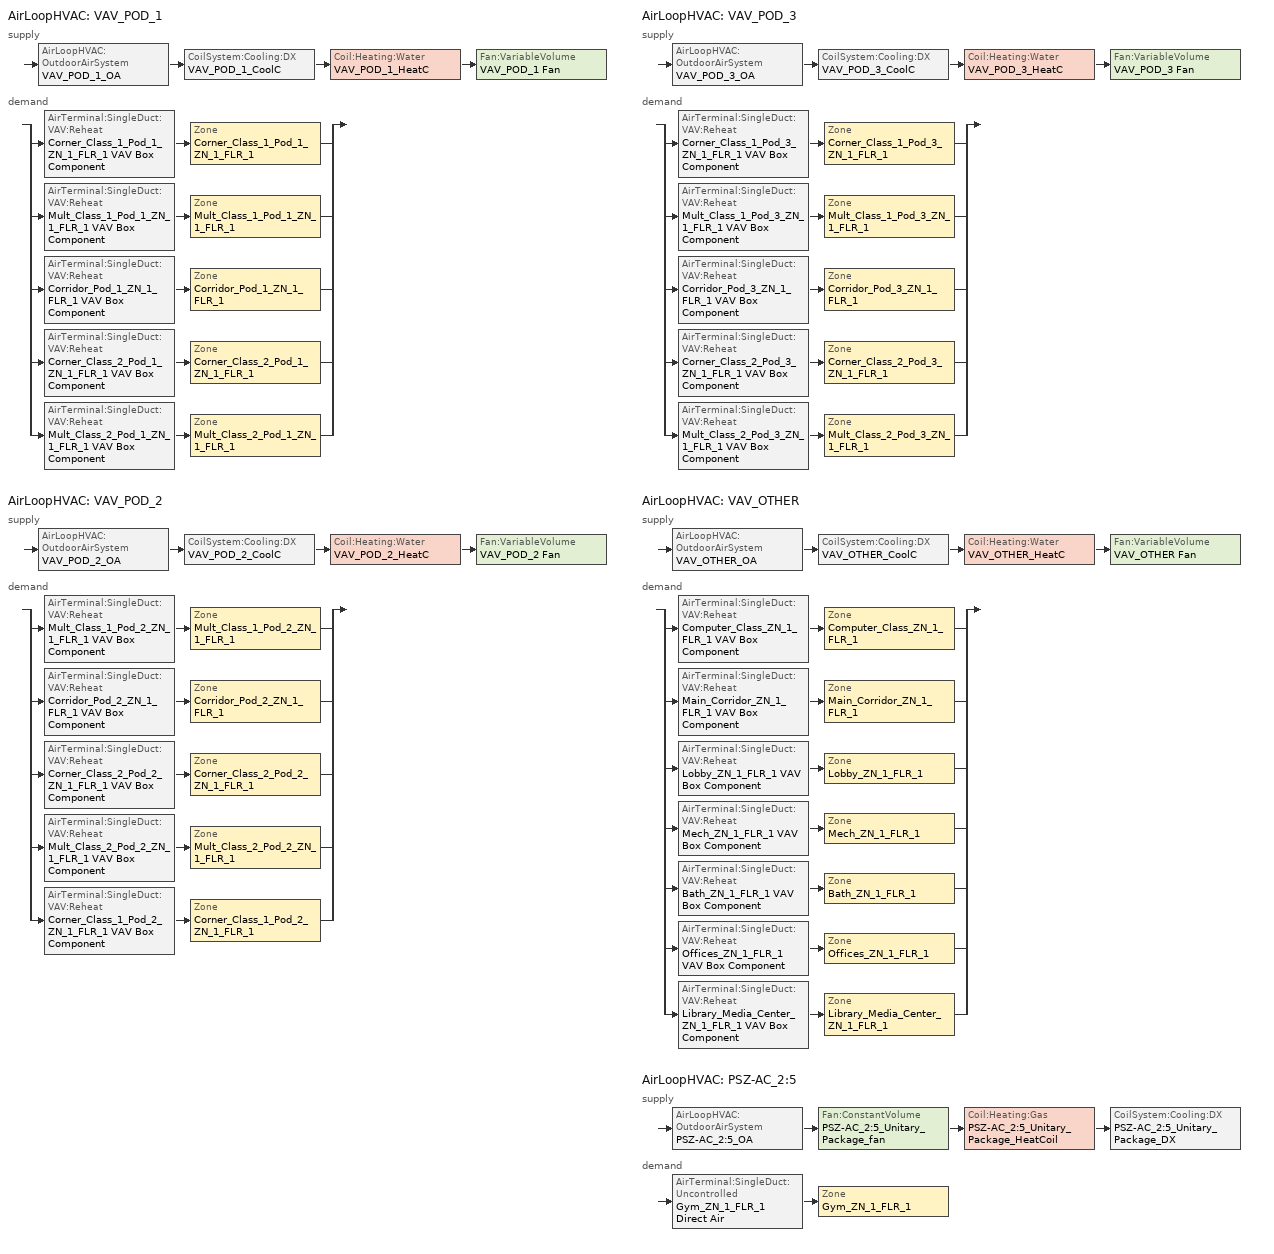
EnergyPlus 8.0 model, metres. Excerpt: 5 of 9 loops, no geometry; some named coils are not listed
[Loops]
AirLoopHVAC 'VAV_POD_1'
 supply: AirLoopHVAC:OutdoorAirSystem 'VAV_POD_1_OA' > CoilSystem:Cooling:DX 'VAV_POD_1_CoolC' > Coil:Heating:Water 'VAV_POD_1_HeatC' > Fan:VariableVolume 'VAV_POD_1 Fan'
 demand: split
  | AirTerminal:SingleDuct:VAV:Reheat 'Corner_Class_1_Pod_1_ZN_1_FLR_1 VAV Box Component' > Zone 'Corner_Class_1_Pod_1_ZN_1_FLR_1'
  | AirTerminal:SingleDuct:VAV:Reheat 'Mult_Class_1_Pod_1_ZN_1_FLR_1 VAV Box Component' > Zone 'Mult_Class_1_Pod_1_ZN_1_FLR_1'
  | AirTerminal:SingleDuct:VAV:Reheat 'Corridor_Pod_1_ZN_1_FLR_1 VAV Box Component' > Zone 'Corridor_Pod_1_ZN_1_FLR_1'
  | AirTerminal:SingleDuct:VAV:Reheat 'Corner_Class_2_Pod_1_ZN_1_FLR_1 VAV Box Component' > Zone 'Corner_Class_2_Pod_1_ZN_1_FLR_1'
  | AirTerminal:SingleDuct:VAV:Reheat 'Mult_Class_2_Pod_1_ZN_1_FLR_1 VAV Box Component' > Zone 'Mult_Class_2_Pod_1_ZN_1_FLR_1'
AirLoopHVAC 'VAV_POD_2'
 supply: AirLoopHVAC:OutdoorAirSystem 'VAV_POD_2_OA' > CoilSystem:Cooling:DX 'VAV_POD_2_CoolC' > Coil:Heating:Water 'VAV_POD_2_HeatC' > Fan:VariableVolume 'VAV_POD_2 Fan'
 demand: split
  | AirTerminal:SingleDuct:VAV:Reheat 'Mult_Class_1_Pod_2_ZN_1_FLR_1 VAV Box Component' > Zone 'Mult_Class_1_Pod_2_ZN_1_FLR_1'
  | AirTerminal:SingleDuct:VAV:Reheat 'Corridor_Pod_2_ZN_1_FLR_1 VAV Box Component' > Zone 'Corridor_Pod_2_ZN_1_FLR_1'
  | AirTerminal:SingleDuct:VAV:Reheat 'Corner_Class_2_Pod_2_ZN_1_FLR_1 VAV Box Component' > Zone 'Corner_Class_2_Pod_2_ZN_1_FLR_1'
  | AirTerminal:SingleDuct:VAV:Reheat 'Mult_Class_2_Pod_2_ZN_1_FLR_1 VAV Box Component' > Zone 'Mult_Class_2_Pod_2_ZN_1_FLR_1'
  | AirTerminal:SingleDuct:VAV:Reheat 'Corner_Class_1_Pod_2_ZN_1_FLR_1 VAV Box Component' > Zone 'Corner_Class_1_Pod_2_ZN_1_FLR_1'
AirLoopHVAC 'VAV_POD_3'
 supply: AirLoopHVAC:OutdoorAirSystem 'VAV_POD_3_OA' > CoilSystem:Cooling:DX 'VAV_POD_3_CoolC' > Coil:Heating:Water 'VAV_POD_3_HeatC' > Fan:VariableVolume 'VAV_POD_3 Fan'
 demand: split
  | AirTerminal:SingleDuct:VAV:Reheat 'Corner_Class_1_Pod_3_ZN_1_FLR_1 VAV Box Component' > Zone 'Corner_Class_1_Pod_3_ZN_1_FLR_1'
  | AirTerminal:SingleDuct:VAV:Reheat 'Mult_Class_1_Pod_3_ZN_1_FLR_1 VAV Box Component' > Zone 'Mult_Class_1_Pod_3_ZN_1_FLR_1'
  | AirTerminal:SingleDuct:VAV:Reheat 'Corridor_Pod_3_ZN_1_FLR_1 VAV Box Component' > Zone 'Corridor_Pod_3_ZN_1_FLR_1'
  | AirTerminal:SingleDuct:VAV:Reheat 'Corner_Class_2_Pod_3_ZN_1_FLR_1 VAV Box Component' > Zone 'Corner_Class_2_Pod_3_ZN_1_FLR_1'
  | AirTerminal:SingleDuct:VAV:Reheat 'Mult_Class_2_Pod_3_ZN_1_FLR_1 VAV Box Component' > Zone 'Mult_Class_2_Pod_3_ZN_1_FLR_1'
AirLoopHVAC 'VAV_OTHER'
 supply: AirLoopHVAC:OutdoorAirSystem 'VAV_OTHER_OA' > CoilSystem:Cooling:DX 'VAV_OTHER_CoolC' > Coil:Heating:Water 'VAV_OTHER_HeatC' > Fan:VariableVolume 'VAV_OTHER Fan'
 demand: split
  | AirTerminal:SingleDuct:VAV:Reheat 'Computer_Class_ZN_1_FLR_1 VAV Box Component' > Zone 'Computer_Class_ZN_1_FLR_1'
  | AirTerminal:SingleDuct:VAV:Reheat 'Main_Corridor_ZN_1_FLR_1 VAV Box Component' > Zone 'Main_Corridor_ZN_1_FLR_1'
  | AirTerminal:SingleDuct:VAV:Reheat 'Lobby_ZN_1_FLR_1 VAV Box Component' > Zone 'Lobby_ZN_1_FLR_1'
  | AirTerminal:SingleDuct:VAV:Reheat 'Mech_ZN_1_FLR_1 VAV Box Component' > Zone 'Mech_ZN_1_FLR_1'
  | AirTerminal:SingleDuct:VAV:Reheat 'Bath_ZN_1_FLR_1 VAV Box Component' > Zone 'Bath_ZN_1_FLR_1'
  | AirTerminal:SingleDuct:VAV:Reheat 'Offices_ZN_1_FLR_1 VAV Box Component' > Zone 'Offices_ZN_1_FLR_1'
  | AirTerminal:SingleDuct:VAV:Reheat 'Library_Media_Center_ZN_1_FLR_1 VAV Box Component' > Zone 'Library_Media_Center_ZN_1_FLR_1'
AirLoopHVAC 'PSZ-AC_2:5'
 supply: AirLoopHVAC:OutdoorAirSystem 'PSZ-AC_2:5_OA' > Fan:ConstantVolume 'PSZ-AC_2:5_Unitary_Package_fan' > Coil:Heating:Gas 'PSZ-AC_2:5_Unitary_Package_HeatCoil' > CoilSystem:Cooling:DX 'PSZ-AC_2:5_Unitary_Package_DX'
 demand: AirTerminal:SingleDuct:Uncontrolled 'Gym_ZN_1_FLR_1 Direct Air' > Zone 'Gym_ZN_1_FLR_1'
[Sizing:Zone] Zone Cooling Design Supply Air Temperature Input Method=SupplyAirTemperature; Zone Cooling Design Supply Air Temperature {C}=12.8; Zone Heating Design Supply Air Temperature Input Method=SupplyAirTemperature; Zone Heating Design Supply Air Temperature {C}=40; Zone Cooling Design Supply Air Humidity Ratio {kg-H2O/kg-air}=0.0085; Zone Heating Design Supply Air Humidity Ratio {kg-H2O/kg-air}=0.008; Zone Heating Sizing Factor=0; Zone Cooling Sizing Factor=0; Cooling Design Air Flow Method=DesignDay; Cooling Design Air Flow Rate {m3/s}=0; Cooling Minimum Air Flow {m3/s}=0; Cooling Minimum Air Flow Fraction=0; Heating Design Air Flow Method=DesignDay; Heating Design Air Flow Rate {m3/s}=0
Name | Design Specification Outdoor Air Object
Corner_Class_1_Pod_1_ZN_1_FLR_1 | SZ DSOA Corner_Class_1_Pod_1_ZN_1_FLR_1
Mult_Class_1_Pod_1_ZN_1_FLR_1 | SZ DSOA Mult_Class_1_Pod_1_ZN_1_FLR_1
Corridor_Pod_1_ZN_1_FLR_1 | SZ DSOA Corridor_Pod_1_ZN_1_FLR_1
Corner_Class_2_Pod_1_ZN_1_FLR_1 | SZ DSOA Corner_Class_2_Pod_1_ZN_1_FLR_1
Mult_Class_2_Pod_1_ZN_1_FLR_1 | SZ DSOA Mult_Class_2_Pod_1_ZN_1_FLR_1
Corner_Class_1_Pod_2_ZN_1_FLR_1 | SZ DSOA Corner_Class_1_Pod_2_ZN_1_FLR_1
Mult_Class_1_Pod_2_ZN_1_FLR_1 | SZ DSOA Mult_Class_1_Pod_2_ZN_1_FLR_1
Corridor_Pod_2_ZN_1_FLR_1 | SZ DSOA Corridor_Pod_2_ZN_1_FLR_1
Corner_Class_2_Pod_2_ZN_1_FLR_1 | SZ DSOA Corner_Class_2_Pod_2_ZN_1_FLR_1
Mult_Class_2_Pod_2_ZN_1_FLR_1 | SZ DSOA Mult_Class_2_Pod_2_ZN_1_FLR_1
Corner_Class_1_Pod_3_ZN_1_FLR_1 | SZ DSOA Corner_Class_1_Pod_3_ZN_1_FLR_1
Mult_Class_1_Pod_3_ZN_1_FLR_1 | SZ DSOA Mult_Class_1_Pod_3_ZN_1_FLR_1
Corridor_Pod_3_ZN_1_FLR_1 | SZ DSOA Corridor_Pod_3_ZN_1_FLR_1
Corner_Class_2_Pod_3_ZN_1_FLR_1 | SZ DSOA Corner_Class_2_Pod_3_ZN_1_FLR_1
Mult_Class_2_Pod_3_ZN_1_FLR_1 | SZ DSOA Mult_Class_2_Pod_3_ZN_1_FLR_1
Computer_Class_ZN_1_FLR_1 | SZ DSOA Computer_Class_ZN_1_FLR_1
Main_Corridor_ZN_1_FLR_1 | SZ DSOA Main_Corridor_ZN_1_FLR_1
Lobby_ZN_1_FLR_1 | SZ DSOA Lobby_ZN_1_FLR_1
Mech_ZN_1_FLR_1 | SZ DSOA Mech_ZN_1_FLR_1
Bath_ZN_1_FLR_1 | SZ DSOA Bath_ZN_1_FLR_1
Offices_ZN_1_FLR_1 | SZ DSOA Offices_ZN_1_FLR_1
Gym_ZN_1_FLR_1 | SZ DSOA Gym_ZN_1_FLR_1
Library_Media_Center_ZN_1_FLR_1 | SZ DSOA Library_Media_Center_ZN_1_FLR_1
[DesignSpecification:OutdoorAir]
Name | Outdoor Air Method | Outdoor Air Flow per Zone Floor Area {m3/s-m2} | Outdoor Air Flow per Zone {m3/s} | Zone Outdoor Air Method | Outdoor Air Flow per Person {m3/s-person}
SZ DSOA Corner_Class_1_Pod_1_ZN_1_FLR_1; SZ DSOA Mult_Class_1_Pod_1_ZN_1_FLR_1; SZ DSOA Corner_Class_2_Pod_1_ZN_1_FLR_1; SZ DSOA Mult_Class_2_Pod_1_ZN_1_FLR_1; SZ DSOA Corner_Class_1_Pod_2_ZN_1_FLR_1; SZ DSOA Mult_Class_1_Pod_2_ZN_1_FLR_1; SZ DSOA Corner_Class_2_Pod_2_ZN_1_FLR_1; SZ DSOA Mult_Class_2_Pod_2_ZN_1_FLR_1; SZ DSOA Corner_Class_1_Pod_3_ZN_1_FLR_1; SZ DSOA Mult_Class_1_Pod_3_ZN_1_FLR_1; SZ DSOA Corner_Class_2_Pod_3_ZN_1_FLR_1; SZ DSOA Mult_Class_2_Pod_3_ZN_1_FLR_1; SZ DSOA Computer_Class_ZN_1_FLR_1 | Flow/Area | 0.00187948
SZ DSOA Corridor_Pod_1_ZN_1_FLR_1; SZ DSOA Corridor_Pod_2_ZN_1_FLR_1; SZ DSOA Corridor_Pod_3_ZN_1_FLR_1; SZ DSOA Main_Corridor_ZN_1_FLR_1; SZ DSOA Lobby_ZN_1_FLR_1 | Flow/Area | 0.000304781
SZ DSOA Mech_ZN_1_FLR_1 | Flow/Area | 0
SZ DSOA Bath_ZN_1_FLR_1 | Flow/zone |  | 0.2832
SZ DSOA Offices_ZN_1_FLR_1 | Flow/Area | 0.000431773
SZ DSOA Gym_ZN_1_FLR_1 | Flow/Area | 0.00152391
SZ DSOA Library_Media_Center_ZN_1_FLR_1 | Flow/Area | 0.000863546
Classroom_OA_Design_Spec |  | 0.00060972 |  | Sum | 0.00472
Corridor_OA_Design_Spec; CM DSOA Main_Corridor_ZN_1_FLR_1; CM DSOA Lobby_ZN_1_FLR_1 |  | 0.000304781 |  | Sum | 1e-08
CM DSOA Computer_Class_ZN_1_FLR_1 |  | 0.00187948 |  | Sum | 1e-08
CM DSOA Mech_ZN_1_FLR_1 |  | 0 |  | Sum | 1e-08
CM DSOA Bath_ZN_1_FLR_1 |  |  |  | Sum | 1e-08
CM DSOA Offices_ZN_1_FLR_1 |  | 0.000431773 |  | Sum | 1e-08
CM DSOA Library_Media_Center_ZN_1_FLR_1 |  | 0.000863546 |  | Sum | 1e-08
[Fan:ZoneExhaust]
Bath_ZN_1_FLR_1 Exhaust Fan: Availability Schedule=Hours_of_operation; Fan Efficiency=0.16; Pressure Rise {Pa}=125; Maximum Flow Rate {m3/s}=0.2832
[Sizing:System] Type of Load to Size On=Sensible; Preheat Design Temperature {C}=7; Preheat Design Humidity Ratio {kgWater/kgDryAir}=0.008; Precool Design Temperature {C}=12.8; Precool Design Humidity Ratio {kgWater/kgDryAir}=0.008; Central Cooling Design Supply Air Temperature {C}=12.8; Sizing Option=Coincident; 100% Outdoor Air in Cooling=No; 100% Outdoor Air in Heating=No; Central Cooling Design Supply Air Humidity Ratio {kg-H2O/kg-Air}=0.0085; Central Heating Design Supply Air Humidity Ratio {kgWater/kgDryAir}=0.008; Cooling Design Air Flow Method=DesignDay; Cooling Design Air Flow Rate {m3/s}=0; Heating Design Air Flow Method=DesignDay; Heating Design Air Flow Rate {m3/s}=0; System Outdoor Air Method=ZoneSum
Name | Design Outdoor Air Flow Rate {m3/s} | Minimum System Air Flow Ratio | Central Heating Design Supply Air Temperature {C} | Design Outdoor Air Flow Rate {m3/s}  Aug 9, 2012 Change hard coded 1.341312 m3/s to a parm variable | Central Heating Design Supply Air Temperature                        !- Central Heating Design Supply Air Temperature {C}
VAV_POD_1 | 3.65619 | 0.3 | 12.8
VAV_POD_2 | 3.62314 | 0.3 | 12.8
VAV_POD_3 | 3.19868 | 0.3 | 12.8
VAV_OTHER |  | 0.3 | 12.8 | 2.23528
PSZ-AC_2:5 | AUTOSIZE | 1 |  |  | 40
[ZoneControl:Thermostat] Control Type Schedule=Dual Zone Control Type Sched
Name | Zone or ZoneList | Control 1
Corner_Class_1_Pod_1_ZN_1_FLR_1 Thermostat | Corner_Class_1_Pod_1_ZN_1_FLR_1 | Corner_Class_1_Pod_1_ZN_1_FLR_1 DualSPSched
Mult_Class_1_Pod_1_ZN_1_FLR_1 Thermostat | Mult_Class_1_Pod_1_ZN_1_FLR_1 | Mult_Class_1_Pod_1_ZN_1_FLR_1 DualSPSched
Corridor_Pod_1_ZN_1_FLR_1 Thermostat | Corridor_Pod_1_ZN_1_FLR_1 | Corridor_Pod_1_ZN_1_FLR_1 DualSPSched
Corner_Class_2_Pod_1_ZN_1_FLR_1 Thermostat | Corner_Class_2_Pod_1_ZN_1_FLR_1 | Corner_Class_2_Pod_1_ZN_1_FLR_1 DualSPSched
Mult_Class_2_Pod_1_ZN_1_FLR_1 Thermostat | Mult_Class_2_Pod_1_ZN_1_FLR_1 | Mult_Class_2_Pod_1_ZN_1_FLR_1 DualSPSched
Corner_Class_1_Pod_2_ZN_1_FLR_1 Thermostat | Corner_Class_1_Pod_2_ZN_1_FLR_1 | Corner_Class_1_Pod_2_ZN_1_FLR_1 DualSPSched
Mult_Class_1_Pod_2_ZN_1_FLR_1 Thermostat | Mult_Class_1_Pod_2_ZN_1_FLR_1 | Mult_Class_1_Pod_2_ZN_1_FLR_1 DualSPSched
Corridor_Pod_2_ZN_1_FLR_1 Thermostat | Corridor_Pod_2_ZN_1_FLR_1 | Corridor_Pod_2_ZN_1_FLR_1 DualSPSched
Corner_Class_2_Pod_2_ZN_1_FLR_1 Thermostat | Corner_Class_2_Pod_2_ZN_1_FLR_1 | Corner_Class_2_Pod_2_ZN_1_FLR_1 DualSPSched
Mult_Class_2_Pod_2_ZN_1_FLR_1 Thermostat | Mult_Class_2_Pod_2_ZN_1_FLR_1 | Mult_Class_2_Pod_2_ZN_1_FLR_1 DualSPSched
Corner_Class_1_Pod_3_ZN_1_FLR_1 Thermostat | Corner_Class_1_Pod_3_ZN_1_FLR_1 | Corner_Class_1_Pod_3_ZN_1_FLR_1 DualSPSched
Mult_Class_1_Pod_3_ZN_1_FLR_1 Thermostat | Mult_Class_1_Pod_3_ZN_1_FLR_1 | Mult_Class_1_Pod_3_ZN_1_FLR_1 DualSPSched
Corridor_Pod_3_ZN_1_FLR_1 Thermostat | Corridor_Pod_3_ZN_1_FLR_1 | Corridor_Pod_3_ZN_1_FLR_1 DualSPSched
Corner_Class_2_Pod_3_ZN_1_FLR_1 Thermostat | Corner_Class_2_Pod_3_ZN_1_FLR_1 | Corner_Class_2_Pod_3_ZN_1_FLR_1 DualSPSched
Mult_Class_2_Pod_3_ZN_1_FLR_1 Thermostat | Mult_Class_2_Pod_3_ZN_1_FLR_1 | Mult_Class_2_Pod_3_ZN_1_FLR_1 DualSPSched
Computer_Class_ZN_1_FLR_1 Thermostat | Computer_Class_ZN_1_FLR_1 | Computer_Class_ZN_1_FLR_1 DualSPSched
Main_Corridor_ZN_1_FLR_1 Thermostat | Main_Corridor_ZN_1_FLR_1 | Main_Corridor_ZN_1_FLR_1 DualSPSched
Lobby_ZN_1_FLR_1 Thermostat | Lobby_ZN_1_FLR_1 | Lobby_ZN_1_FLR_1 DualSPSched
Mech_ZN_1_FLR_1 Thermostat | Mech_ZN_1_FLR_1 | Mech_ZN_1_FLR_1 DualSPSched
Bath_ZN_1_FLR_1 Thermostat | Bath_ZN_1_FLR_1 | Bath_ZN_1_FLR_1 DualSPSched
Offices_ZN_1_FLR_1 Thermostat | Offices_ZN_1_FLR_1 | Offices_ZN_1_FLR_1 DualSPSched
Gym_ZN_1_FLR_1 Thermostat | Gym_ZN_1_FLR_1 | Gym_ZN_1_FLR_1 DualSPSched
Library_Media_Center_ZN_1_FLR_1 Thermostat | Library_Media_Center_ZN_1_FLR_1 | Library_Media_Center_ZN_1_FLR_1 DualSPSched
[ThermostatSetpoint:DualSetpoint]
Name | Heating Setpoint Temperature Schedule | Cooling Setpoint Temperature Schedule
Corner_Class_1_Pod_1_ZN_1_FLR_1 DualSPSched; Mult_Class_1_Pod_1_ZN_1_FLR_1 DualSPSched; Corridor_Pod_1_ZN_1_FLR_1 DualSPSched; Corner_Class_2_Pod_1_ZN_1_FLR_1 DualSPSched; Mult_Class_2_Pod_1_ZN_1_FLR_1 DualSPSched | HTGSETP_SCH_VAV_POD_1 | CLGSETP_SCH_NO_SETBACK
Corner_Class_1_Pod_2_ZN_1_FLR_1 DualSPSched; Mult_Class_1_Pod_2_ZN_1_FLR_1 DualSPSched; Corridor_Pod_2_ZN_1_FLR_1 DualSPSched; Corner_Class_2_Pod_2_ZN_1_FLR_1 DualSPSched; Mult_Class_2_Pod_2_ZN_1_FLR_1 DualSPSched | HTGSETP_SCH_VAV_POD_2 | CLGSETP_SCH_NO_SETBACK
Corner_Class_1_Pod_3_ZN_1_FLR_1 DualSPSched; Mult_Class_1_Pod_3_ZN_1_FLR_1 DualSPSched; Corridor_Pod_3_ZN_1_FLR_1 DualSPSched; Corner_Class_2_Pod_3_ZN_1_FLR_1 DualSPSched; Mult_Class_2_Pod_3_ZN_1_FLR_1 DualSPSched | HTGSETP_SCH_VAV_POD_3 | CLGSETP_SCH_NO_SETBACK
Computer_Class_ZN_1_FLR_1 DualSPSched; Main_Corridor_ZN_1_FLR_1 DualSPSched; Lobby_ZN_1_FLR_1 DualSPSched; Offices_ZN_1_FLR_1 DualSPSched; Library_Media_Center_ZN_1_FLR_1 DualSPSched | HTGSETP_SCH_VAV_OTHER | CLGSETP_SCH_NO_SETBACK
Mech_ZN_1_FLR_1 DualSPSched; Bath_ZN_1_FLR_1 DualSPSched | HTGSETP_SCH_Setback | CLGSETP_SCH_setup
Gym_ZN_1_FLR_1 DualSPSched | HTGSETP_SCH_NO_OPTIMUM | CLGSETP_SCH_NO_OPTIMUM
[AirTerminal:SingleDuct:Uncontrolled]
Gym_ZN_1_FLR_1 Direct Air: Availability Schedule=ALWAYS_ON; Maximum Air Flow Rate {m3/s}=AUTOSIZE
[AirTerminal:SingleDuct:VAV:Reheat] Availability Schedule=ALWAYS_ON; Maximum Air Flow Rate {m3/s}=AUTOSIZE; Zone Minimum Air Flow Input Method=Constant; Maximum Hot Water or Steam Flow Rate {m3/s}=AUTOSIZE; Minimum Hot Water or Steam Flow Rate {m3/s}=0; Convergence Tolerance=0.001; Damper Heating Action=Normal; Maximum Flow Fraction During Reheat=0.5; Maximum Reheat Air Temperature {C}=40
Corner_Class_1_Pod_1_ZN_1_FLR_1 VAV Box Component: Constant Minimum Air Flow Fraction!- Heating Setpoint Temperature Schedule=0.5; Reheat Coil=Corner_Class_1_Pod_1_ZN_1_FLR_1 VAV Box Reheat Coil
Mult_Class_1_Pod_1_ZN_1_FLR_1 VAV Box Component: Reheat Coil=Mult_Class_1_Pod_1_ZN_1_FLR_1 VAV Box Reheat Coil; Constant Minimum Air Flow Fraction!- Heating Setpoint Temperature Schedule NameMi=0.570121
Corridor_Pod_1_ZN_1_FLR_1 VAV Box Component: Reheat Coil=Corridor_Pod_1_ZN_1_FLR_1 VAV Box Reheat Coil; Constant Minimum Air Flow Fractionu=0.3
Corner_Class_2_Pod_1_ZN_1_FLR_1 VAV Box Component: Constant Minimum Air Flow Fraction!- Heating Setpoint Temperature Schedule=0.5; Reheat Coil=Corner_Class_2_Pod_1_ZN_1_FLR_1 VAV Box Reheat Coil
Mult_Class_2_Pod_1_ZN_1_FLR_1 VAV Box Component: Reheat Coil=Mult_Class_2_Pod_1_ZN_1_FLR_1 VAV Box Reheat Coil; Constant Minimum Air Flow Fraction!- Heating Setpoint Temperature Schedule NameMi=0.824506
Corner_Class_1_Pod_2_ZN_1_FLR_1 VAV Box Component: Constant Minimum Air Flow Fraction!- Heating Setpoint Temperature Schedule=0.5; Reheat Coil=Corner_Class_1_Pod_2_ZN_1_FLR_1 VAV Box Reheat Coil
Mult_Class_1_Pod_2_ZN_1_FLR_1 VAV Box Component: Reheat Coil=Mult_Class_1_Pod_2_ZN_1_FLR_1 VAV Box Reheat Coil; Constant Minimum Air Flow Fraction!- Heating Setpoint Temperature Schedule NameMi=0.580247
Corridor_Pod_2_ZN_1_FLR_1 VAV Box Component: Reheat Coil=Corridor_Pod_2_ZN_1_FLR_1 VAV Box Reheat Coil; Constant Minimum Air Flow Fractionu=0.3
Corner_Class_2_Pod_2_ZN_1_FLR_1 VAV Box Component: Constant Minimum Air Flow Fraction!- Heating Setpoint Temperature Schedule=0.5; Reheat Coil=Corner_Class_2_Pod_2_ZN_1_FLR_1 VAV Box Reheat Coil
Mult_Class_2_Pod_2_ZN_1_FLR_1 VAV Box Component: Reheat Coil=Mult_Class_2_Pod_2_ZN_1_FLR_1 VAV Box Reheat Coil; Constant Minimum Air Flow Fraction!- Heating Setpoint Temperature Schedule NameMi=0.823779
Corner_Class_1_Pod_3_ZN_1_FLR_1 VAV Box Component: Constant Minimum Air Flow Fraction!- Heating Setpoint Temperature Schedule=0.5; Reheat Coil=Corner_Class_1_Pod_3_ZN_1_FLR_1 VAV Box Reheat Coil
Mult_Class_1_Pod_3_ZN_1_FLR_1 VAV Box Component: Reheat Coil=Mult_Class_1_Pod_3_ZN_1_FLR_1 VAV Box Reheat Coil; Constant Minimum Air Flow Fraction!- Heating Setpoint Temperature Schedule NameMi=0.587099
Corridor_Pod_3_ZN_1_FLR_1 VAV Box Component: Reheat Coil=Corridor_Pod_3_ZN_1_FLR_1 VAV Box Reheat Coil; Constant Minimum Air Flow Fractionu=0.3
Corner_Class_2_Pod_3_ZN_1_FLR_1 VAV Box Component: Constant Minimum Air Flow Fraction!- Heating Setpoint Temperature Schedule=0.500525; Reheat Coil=Corner_Class_2_Pod_3_ZN_1_FLR_1 VAV Box Reheat Coil
Mult_Class_2_Pod_3_ZN_1_FLR_1 VAV Box Component: Reheat Coil=Mult_Class_2_Pod_3_ZN_1_FLR_1 VAV Box Reheat Coil; Constant Minimum Air Flow Fraction!- Heating Setpoint Temperature Schedule NameMi=0.815949
Computer_Class_ZN_1_FLR_1 VAV Box Component: Reheat Coil=Computer_Class_ZN_1_FLR_1 VAV Box Reheat Coil; Zone Minimum Air Flow FractionAi=0.906315
Main_Corridor_ZN_1_FLR_1 VAV Box Component: Reheat Coil=Main_Corridor_ZN_1_FLR_1 VAV Box Reheat Coil; Zone Minimum Air Flow FractionAir=0.382523
Lobby_ZN_1_FLR_1 VAV Box Component: Reheat Coil=Lobby_ZN_1_FLR_1 VAV Box Reheat Coil; Zone Minimum Air Flow Fraction Fr=0.3
Mech_ZN_1_FLR_1 VAV Box Component: Reheat Coil=Mech_ZN_1_FLR_1 VAV Box Reheat Coil; Zone Minimum Air Flow Fraction Fra=0.3
Bath_ZN_1_FLR_1 VAV Box Component: Reheat Coil=Bath_ZN_1_FLR_1 VAV Box Reheat Coil; Zone Minimum Air Flow Fraction Fra=1
Offices_ZN_1_FLR_1 VAV Box Component: Reheat Coil=Offices_ZN_1_FLR_1 VAV Box Reheat Coil; Zone Minimum Air Flow Fraction=0.3
Library_Media_Center_ZN_1_FLR_1 VAV Box Component: Reheat Coil=Library_Media_Center_ZN_1_FLR_1 VAV Box Reheat Coil; Zone Minimum Air Flow Fraction!- Heating Setpoint Temperature Schedule NameMini=0.507743
[Zone equipment]
Corner_Class_1_Pod_1_ZN_1_FLR_1: Corner_Class_1_Pod_1_ZN_1_FLR_1 VAV Box Component
Mult_Class_1_Pod_1_ZN_1_FLR_1: Mult_Class_1_Pod_1_ZN_1_FLR_1 VAV Box Component
Corridor_Pod_1_ZN_1_FLR_1: Corridor_Pod_1_ZN_1_FLR_1 VAV Box Component
Corner_Class_2_Pod_1_ZN_1_FLR_1: Corner_Class_2_Pod_1_ZN_1_FLR_1 VAV Box Component
Mult_Class_2_Pod_1_ZN_1_FLR_1: Mult_Class_2_Pod_1_ZN_1_FLR_1 VAV Box Component
Corner_Class_1_Pod_2_ZN_1_FLR_1: Corner_Class_1_Pod_2_ZN_1_FLR_1 VAV Box Component
Mult_Class_1_Pod_2_ZN_1_FLR_1: Mult_Class_1_Pod_2_ZN_1_FLR_1 VAV Box Component
Corridor_Pod_2_ZN_1_FLR_1: Corridor_Pod_2_ZN_1_FLR_1 VAV Box Component
Corner_Class_2_Pod_2_ZN_1_FLR_1: Corner_Class_2_Pod_2_ZN_1_FLR_1 VAV Box Component
Mult_Class_2_Pod_2_ZN_1_FLR_1: Mult_Class_2_Pod_2_ZN_1_FLR_1 VAV Box Component
Corner_Class_1_Pod_3_ZN_1_FLR_1: Corner_Class_1_Pod_3_ZN_1_FLR_1 VAV Box Component
Mult_Class_1_Pod_3_ZN_1_FLR_1: Mult_Class_1_Pod_3_ZN_1_FLR_1 VAV Box Component
Corridor_Pod_3_ZN_1_FLR_1: Corridor_Pod_3_ZN_1_FLR_1 VAV Box Component
Corner_Class_2_Pod_3_ZN_1_FLR_1: Corner_Class_2_Pod_3_ZN_1_FLR_1 VAV Box Component
Mult_Class_2_Pod_3_ZN_1_FLR_1: Mult_Class_2_Pod_3_ZN_1_FLR_1 VAV Box Component
Computer_Class_ZN_1_FLR_1: Computer_Class_ZN_1_FLR_1 VAV Box Component
Main_Corridor_ZN_1_FLR_1: Main_Corridor_ZN_1_FLR_1 VAV Box Component
Lobby_ZN_1_FLR_1: Lobby_ZN_1_FLR_1 VAV Box Component
Mech_ZN_1_FLR_1: Mech_ZN_1_FLR_1 VAV Box Component
Bath_ZN_1_FLR_1: Bath_ZN_1_FLR_1 Exhaust Fan, Bath_ZN_1_FLR_1 VAV Box Component
Offices_ZN_1_FLR_1: Offices_ZN_1_FLR_1 VAV Box Component
Gym_ZN_1_FLR_1: Gym_ZN_1_FLR_1 Direct Air
Library_Media_Center_ZN_1_FLR_1: Library_Media_Center_ZN_1_FLR_1 VAV Box Component
[Fan:VariableVolume] Availability Schedule=HVACOperationSchd; Fan Efficiency=0.5915; Pressure Rise {Pa}=1389.42; Maximum Flow Rate {m3/s}=AUTOSIZE; Fan Power Minimum Flow Rate Input Method=Fraction; Fan Power Minimum Flow Fraction=0.25; Motor Efficiency=0.91; Motor In Airstream Fraction=1; Fan Power Coefficient 1=0.0408; Fan Power Coefficient 2=0.088; Fan Power Coefficient 3=-0.0729; Fan Power Coefficient 4=0.9437; Fan Power Coefficient 5=0
VAV_POD_1 Fan; VAV_POD_2 Fan; VAV_POD_3 Fan; VAV_OTHER Fan
[Fan:ConstantVolume]
PSZ-AC_2:5_Unitary_Package_fan: Availability Schedule=HVACOperationSchd; Fan Efficiency=0.546; Pressure Rise {Pa}=622.5; Maximum Flow Rate {m3/s}=AUTOSIZE; Motor Efficiency=0.84; Motor In Airstream Fraction=1
[Coil:Cooling:DX:TwoSpeed] Availability Schedule=ALWAYS_ON
Name | Rated High Speed Total Cooling Capacity {W} | Rated High Speed Sensible Heat Ratio | Rated High Speed COP {W/W} | Rated High Speed Air Flow Rate {m3/s} | Total Cooling Capacity Function of Temperature Curve | Total Cooling Capacity Function of Flow Fraction Curve | Energy Input Ratio Function of Temperature Curve | Energy Input Ratio Function of Flow Fraction Curve | Part Load Fraction Correlation Curve | Rated Low Speed Total Cooling Capacity {W} | Rated Low Speed Sensible Heat Ratio | Rated Low Speed COP {W/W} | Rated Low Speed Air Flow Rate {m3/s} | Low Speed Total Cooling Capacity Function of Temperature Curve | Low Speed Energy Input Ratio Function of Temperature Curve | Rated High Speed Total Cooling Capacity {W}Sep 25, 2012: DX_TwoSpeedObject_from_VAV | Rated High Speed Sensible Heat RatioSep 25, 2012: DX_TwoSpeedObject_from_VAV | Rated High Speed COPSep 25, 2012: DX_TwoSpeedObject_from_VAV | Rated High Speed Air Flow Rate {m3/s}Sep 25, 2012: DX_TwoSpeedObject_from_VAV | Rated Low Speed Total Cooling Capacity {W}Sep 25, 2012: DX_TwoSpeedObject_from_VAV | Rated Low Speed Sensible Heat RatioSep 25, 2012: DX_TwoSpeedObject_from_VAV | Rated Low Speed COPSep 25, 2012: DX_TwoSpeedObject_from_VAV | Rated Low Speed Air Flow Rate {m3/s}Sep 25, 2012: DX_TwoSpeedObject_from_VAV
PSZ-AC_2:5_Unitary_Package_CoolCoil | 17642.46 | 0.79866 | 3.91157 | 1.06578 | PSZ-AC_2:5_Unitary_PackagecoolCapFT | PSZ-AC_2:5_Unitary_PackagecoolFFF | PSZ-AC_2:5_Unitary_PackagecoolEIRFT | PSZ-AC_2:5_Unitary_PackagecoolEIRFFF | PSZ-AC_2:5_Unitary_PackagecoolPLR | 17642.46 | 0.79866 | 3.91157 | 1.06578 | PSZ-AC_2:5_Unitary_PackagecoolCapFT | PSZ-AC_2:5_Unitary_PackagecoolEIRFT
VAV_POD_1_CoolC DXCoil |  |  |  |  | VAV_POD_1_CoolCLennoxStandard10Ton_TGA120S2B_CapFT | VAV_POD_1_CoolCLennoxStandard10Ton_TGA120S2B_CapFF | VAV_POD_1_CoolCLennoxStandard10Ton_TGA120S2B_EIRFT | VAV_POD_1_CoolCLennoxStandard10Ton_TGA120S2B_EIRFFF | VAV_POD_1_CoolCLennoxStandard10Ton_TGA120S2B_PLR |  |  |  |  | VAV_POD_1_CoolCLennoxStandard10Ton_TGA120S2B_CapFT | VAV_POD_1_CoolCLennoxStandard10Ton_TGA120S2B_EIRFT | AUTOSIZE | AUTOSIZE | 3.2994 | AUTOSIZE | AUTOSIZE | 0.69 | 3.2994 | AUTOSIZE
VAV_POD_2_CoolC DXCoil |  |  |  |  | VAV_POD_2_CoolCLennoxStandard10Ton_TGA120S2B_CapFT | VAV_POD_2_CoolCLennoxStandard10Ton_TGA120S2B_CapFF | VAV_POD_2_CoolCLennoxStandard10Ton_TGA120S2B_EIRFT | VAV_POD_2_CoolCLennoxStandard10Ton_TGA120S2B_EIRFFF | VAV_POD_2_CoolCLennoxStandard10Ton_TGA120S2B_PLR |  |  |  |  | VAV_POD_2_CoolCLennoxStandard10Ton_TGA120S2B_CapFT | VAV_POD_2_CoolCLennoxStandard10Ton_TGA120S2B_EIRFT | AUTOSIZE | AUTOSIZE | 3.2994 | AUTOSIZE | AUTOSIZE | 0.69 | 3.2994 | AUTOSIZE
VAV_POD_3_CoolC DXCoil |  |  |  |  | VAV_POD_3_CoolCLennoxStandard10Ton_TGA120S2B_CapFT | VAV_POD_3_CoolCLennoxStandard10Ton_TGA120S2B_CapFF | VAV_POD_3_CoolCLennoxStandard10Ton_TGA120S2B_EIRFT | VAV_POD_3_CoolCLennoxStandard10Ton_TGA120S2B_EIRFFF | VAV_POD_3_CoolCLennoxStandard10Ton_TGA120S2B_PLR |  |  |  |  | VAV_POD_3_CoolCLennoxStandard10Ton_TGA120S2B_CapFT | VAV_POD_3_CoolCLennoxStandard10Ton_TGA120S2B_EIRFT | AUTOSIZE | AUTOSIZE | 3.2994 | AUTOSIZE | AUTOSIZE | 0.69 | 3.2994 | AUTOSIZE
VAV_OTHER_CoolC DXCoil |  |  |  |  | VAV_OTHER_CoolCLennoxStandard10Ton_TGA120S2B_CapFT | VAV_OTHER_CoolCLennoxStandard10Ton_TGA120S2B_CapFF | VAV_OTHER_CoolCLennoxStandard10Ton_TGA120S2B_EIRFT | VAV_OTHER_CoolCLennoxStandard10Ton_TGA120S2B_EIRFFF | VAV_OTHER_CoolCLennoxStandard10Ton_TGA120S2B_PLR |  |  |  |  | VAV_OTHER_CoolCLennoxStandard10Ton_TGA120S2B_CapFT | VAV_OTHER_CoolCLennoxStandard10Ton_TGA120S2B_EIRFT | AUTOSIZE | AUTOSIZE | 3.23281 | AUTOSIZE | AUTOSIZE | 0.69 | 3.23281 | AUTOSIZE
[Coil:Heating:Water] Availability Schedule=ALWAYS_ON; U-Factor Times Area Value {W/K}=AUTOSIZE; Maximum Water Flow Rate {m3/s}=AUTOSIZE; Performance Input Method=UFactorTimesAreaAndDesignWaterFlowRate; Rated Capacity {W}=AUTOSIZE; Rated Inlet Water Temperature {C}=82.2; Rated Inlet Air Temperature {C}=12.8; Rated Outlet Water Temperature {C}=71.1; Rated Outlet Air Temperature {C}=40
VAV_POD_1_HeatC; VAV_POD_2_HeatC; VAV_POD_3_HeatC; VAV_OTHER_HeatC
[Coil:Heating:Gas]
PSZ-AC_2:5_Unitary_Package_HeatCoil: Availability Schedule=ALWAYS_ON; Gas Burner Efficiency=0.8; Nominal Capacity {W}=AUTOSIZE
[CoilSystem:Cooling:DX] Availability Schedule=ALWAYS_ON
Name | Cooling Coil
PSZ-AC_2:5_Unitary_Package_DX | PSZ-AC_2:5_Unitary_Package_CoolCoil
VAV_POD_1_CoolC | VAV_POD_1_CoolC DXCoil
VAV_POD_2_CoolC | VAV_POD_2_CoolC DXCoil
VAV_POD_3_CoolC | VAV_POD_3_CoolC DXCoil
VAV_OTHER_CoolC | VAV_OTHER_CoolC DXCoil
[Controller:WaterCoil] Control Variable=Temperature; Action=Normal; Actuator Variable=Flow; Controller Convergence Tolerance {deltaC}=0.0001; Maximum Actuated Flow {m3/s}=AUTOSIZE; Minimum Actuated Flow {m3/s}=0
VAV_POD_1_HeatC_Controller; VAV_POD_2_HeatC_Controller; VAV_POD_3_HeatC_Controller; VAV_OTHER_HeatC_Controller
[Controller:OutdoorAir] Maximum Outdoor Air Flow Rate {m3/s}=AUTOSIZE; Economizer Control Action Type=ModulateFlow; Minimum Limit Type=FixedMinimum
Name | Minimum Outdoor Air Flow Rate {m3/s} | Economizer Control Type | Lockout Type | Minimum Outdoor Air Schedule | Minimum Outdoor Air Flow Rate {m3/s}                        !- Minimum Outdoor Air Flow Rate {m3/s} | Maximum Fraction of Outdoor Air Schedule
VAV_POD_1_OA_Controller; VAV_POD_3_OA_Controller | AUTOSIZE | DifferentialDryBulb | LockoutWithCompressor | MinOA_MotorizedDamper_Sched
VAV_POD_2_OA_Controller; VAV_OTHER_OA_Controller |  | DifferentialDryBulb | LockoutWithCompressor | MinOA_MotorizedDamper_Sched | AUTOSIZE
PSZ-AC_2:5_OA_Controller | AUTOSIZE | NoEconomizer | NoLockout | MinOA_Sched |  | PSZ2_5_Timestep_Econ_Eff_SCH
[Controller:MechanicalVentilation]
VAV_POD_1_DCV: ALWAYS_ON, no, ZoneSum, Corner_Class_1_Pod_1_ZN_1_FLR_1, Classroom_OA_Design_Spec, Pod_Zones_Air_Distribution, Mult_Class_1_Pod_1_ZN_1_FLR_1, Classroom_OA_Design_Spec, Pod_Zones_Air_Distribution, Corridor_Pod_1_ZN_1_FLR_1, Corridor_OA_Design_Spec, Pod_Zones_Air_Distribution, Corner_Class_2_Pod_1_ZN_1_FLR_1, Classroom_OA_Design_Spec, Pod_Zones_Air_Distribution, Mult_Class_2_Pod_1_ZN_1_FLR_1, Classroom_OA_Design_Spec, Pod_Zones_Air_Distribution
VAV_POD_2_DCV: ALWAYS_ON, no, ZoneSum, Corner_Class_1_Pod_2_ZN_1_FLR_1, Classroom_OA_Design_Spec, Pod_Zones_Air_Distribution, Mult_Class_1_Pod_2_ZN_1_FLR_1, Classroom_OA_Design_Spec, Pod_Zones_Air_Distribution, Corridor_Pod_2_ZN_1_FLR_1, Corridor_OA_Design_Spec, Pod_Zones_Air_Distribution, Corner_Class_2_Pod_2_ZN_1_FLR_1, Classroom_OA_Design_Spec, Pod_Zones_Air_Distribution, Mult_Class_2_Pod_2_ZN_1_FLR_1, Classroom_OA_Design_Spec, Pod_Zones_Air_Distribution
VAV_OTHER_DCV: ALWAYS_ON, Yes, VentilationRateProcedure, Computer_Class_ZN_1_FLR_1, CM DSOA Computer_Class_ZN_1_FLR_1, CM DSZAD Computer_Class_ZN_1_FLR_1, Main_Corridor_ZN_1_FLR_1, CM DSOA Main_Corridor_ZN_1_FLR_1, CM DSZAD Main_Corridor_ZN_1_FLR_1, Lobby_ZN_1_FLR_1, CM DSOA Lobby_ZN_1_FLR_1, CM DSZAD Lobby_ZN_1_FLR_1, Mech_ZN_1_FLR_1, CM DSOA Mech_ZN_1_FLR_1, CM DSZAD Mech_ZN_1_FLR_1, Bath_ZN_1_FLR_1, CM DSOA Bath_ZN_1_FLR_1, CM DSZAD Bath_ZN_1_FLR_1, Offices_ZN_1_FLR_1, CM DSOA Offices_ZN_1_FLR_1, CM DSZAD Offices_ZN_1_FLR_1, Library_Media_Center_ZN_1_FLR_1, CM DSOA Library_Media_Center_ZN_1_FLR_1, CM DSZAD Library_Media_Center_ZN_1_FLR_1
VAV_POD_3_DCV: ALWAYS_ON, no, ZoneSum, Corner_Class_1_Pod_3_ZN_1_FLR_1, Classroom_OA_Design_Spec, Pod_Zones_Air_Distribution, Mult_Class_1_Pod_3_ZN_1_FLR_1, Classroom_OA_Design_Spec, Pod_Zones_Air_Distribution, Corridor_Pod_3_ZN_1_FLR_1, Corridor_OA_Design_Spec, Pod_Zones_Air_Distribution, Corner_Class_2_Pod_3_ZN_1_FLR_1, Classroom_OA_Design_Spec, Pod_Zones_Air_Distribution, Mult_Class_2_Pod_3_ZN_1_FLR_1, Classroom_OA_Design_Spec, Pod_Zones_Air_Distribution
[DesignSpecification:ZoneAirDistribution]
Pod_Zones_Air_Distribution; CM DSZAD Computer_Class_ZN_1_FLR_1: Zone Air Distribution Effectiveness in Cooling Mode 1=1; Zone Air Distribution Effectiveness in Heating Mode 1=1
CM DSZAD Main_Corridor_ZN_1_FLR_1: Zone Air Distribution Effectiveness in Cooling Mode 2=1; Zone Air Distribution Effectiveness in Heating Mode 2=1
CM DSZAD Lobby_ZN_1_FLR_1: Zone Air Distribution Effectiveness in Cooling Mode 3=1; Zone Air Distribution Effectiveness in Heating Mode 3=1
CM DSZAD Mech_ZN_1_FLR_1: Zone Air Distribution Effectiveness in Cooling Mode 4=1; Zone Air Distribution Effectiveness in Heating Mode 4=1
CM DSZAD Bath_ZN_1_FLR_1: Zone Air Distribution Effectiveness in Cooling Mode 5=1; Zone Air Distribution Effectiveness in Heating Mode 5=1
CM DSZAD Offices_ZN_1_FLR_1: Zone Air Distribution Effectiveness in Cooling Mode 6=1; Zone Air Distribution Effectiveness in Heating Mode 6=1
CM DSZAD Library_Media_Center_ZN_1_FLR_1: Zone Air Distribution Effectiveness in Cooling Mode 7=1; Zone Air Distribution Effectiveness in Heating Mode 7=1
[AirLoopHVAC] Design Supply Air Flow Rate {m3/s}=AUTOSIZE
VAV_POD_1; VAV_POD_2; VAV_POD_3; VAV_OTHER; PSZ-AC_2:5
[SetpointManager:Scheduled] Control Variable=Temperature; Schedule=VAV-Supply-Air-Temp-Sch
Name | Setpoint Node or NodeList
VAV_POD_1 SAT setpoint | VAV_POD_1 Supply Equipment Outlet Node
VAV_POD_2 SAT setpoint | VAV_POD_2 Supply Equipment Outlet Node
VAV_POD_3 SAT setpoint | VAV_POD_3 Supply Equipment Outlet Node
VAV_OTHER SAT setpoint | VAV_OTHER Supply Equipment Outlet Node
[SetpointManager:SingleZone:Reheat]
SupAirTemp MngrGym_ZN_1_FLR_1: Control Variable=Temperature; Minimum Supply Air Temperature {C}=10; Maximum Supply Air Temperature {C}=50; Control Zone=Gym_ZN_1_FLR_1; Setpoint Node or NodeList=PSZ-AC_2:5 Supply Equipment Outlet Node
[SetpointManager:MixedAir] Control Variable=Temperature
Name | Setpoint Node or NodeList
VAV_POD_1_CoolC SAT Manager | VAV_POD_1_CoolC-VAV_POD_1_HeatCNode
VAV_POD_1_HeatC SAT Manager | VAV_POD_1_HeatC-VAV_POD_1 FanNode
VAV_POD_1_OAMixed Air Temp Manager | VAV_POD_1_OA-VAV_POD_1_CoolCNode
VAV_POD_2_CoolC SAT Manager | VAV_POD_2_CoolC-VAV_POD_2_HeatCNode
VAV_POD_2_HeatC SAT Manager | VAV_POD_2_HeatC-VAV_POD_2 FanNode
VAV_POD_2_OAMixed Air Temp Manager | VAV_POD_2_OA-VAV_POD_2_CoolCNode
VAV_POD_3_CoolC SAT Manager | VAV_POD_3_CoolC-VAV_POD_3_HeatCNode
VAV_POD_3_HeatC SAT Manager | VAV_POD_3_HeatC-VAV_POD_3 FanNode
VAV_POD_3_OAMixed Air Temp Manager | VAV_POD_3_OA-VAV_POD_3_CoolCNode
VAV_OTHER_CoolC SAT Manager | VAV_OTHER_CoolC-VAV_OTHER_HeatCNode
VAV_OTHER_HeatC SAT Manager | VAV_OTHER_HeatC-VAV_OTHER FanNode
VAV_OTHER_OAMixed Air Temp Manager | VAV_OTHER_OA-VAV_OTHER_CoolCNode
PSZ-AC_2:5_OAMixed Air Temp Manager | PSZ-AC_2:5_OA-PSZ-AC_2:5_Unitary_PackageNode
PSZ-AC_2:5_HeatC Temp Manager | PSZ-AC_2:5_Unitary_PackageCoolCoil air inlet
[EnergyManagementSystem:Sensor]
Name | Output:Variable or Output:Meter Index Key | Output:Variable or Output:Meter
GYM_ZN_1_FLR_1_Temp | GYM_ZN_1_FLR_1 Air Node | System Node Temperature
PSZ2_5_OAFlowMass | PSZ-AC_2:5_OAInlet Node | System Node Mass Flow Rate
PSZ2_5_HeatingRTF | PSZ-AC_2:5_Unitary_Package_HeatCoil | Heating Coil Runtime Fraction
PSZ2_5_RTF | PSZ-AC_2:5_Unitary_Package_CoolCoil | Cooling Coil Runtime Fraction
PSZ2_5_SpeedRatio | PSZ-AC_2:5_Unitary_Package_DX | Coil System Compressor Speed Ratio
PSZ2_5_Econo_Status | PSZ-AC_2:5 | Air System Outdoor Air Economizer Status
[EnergyManagementSystem:Program]
PSZ2_5_Fan_Control: IF PSZ2_5_Number_of_Stages == 1; Return; ENDIF; IF PSZ2_5_HeatingRTF > 0; SET PSZ2_5_Heating = PSZ2_5_HeatingRTF; SET PSZ2_5_Ven = 1 - PSZ2_5_HeatingRTF; SET PSZ2_5_Eco = 0; SET PSZ2_5_Stage1 = 0; SET PSZ2_5_Stage2 = 0; ELSE; SET PSZ2_5_Heating = 0; SET PSZ2_5_EcoSpeed = PSZ2_5_VenSpeed; IF PSZ2_5_SpeedRatio == 0; IF PSZ2_5_RTF > 0; SET PSZ2_5_Stage1 = PSZ2_5_RTF; SET PSZ2_5_Stage2 = 0; SET PSZ2_5_Ven = 1-PSZ2_5_RTF; SET PSZ2_5_Eco = 0; IF PSZ2_5_OAFlowMass > (PSZ2_5_OADesignMass * PSZ2_5_OASch); SET PSZ2_5_Stage1Speed = 1.0; ENDIF; ELSE; SET PSZ2_5_Stage1 = 0; SET PSZ2_5_Stage2 = 0; IF PSZ2_5_OAFlowMass > (PSZ2_5_OADesignMass * PSZ2_5_OASch); SET PSZ2_5_Eco = 1.0; SET PSZ2_5_Ven = 0; SET PSZ2_5_Exp_DAT = PSZ2_5_DAT_Rqd - (1-PSZ2_5_VenSpeed) * GYM_ZN_1_FLR_1_Temp; SET PSZ2_5_Exp_DAT = PSZ2_5_Exp_DAT/PSZ2_5_VenSpeed; IF OAT_F > PSZ2_5_Exp_DAT; SET PSZ2_5_EcoSpeed = PSZ2_5_Stage2Speed; ENDIF; ELSE; SET PSZ2_5_Eco = 0; SET PSZ2_5_Ven = 1.0; ENDIF; ENDIF; ELSE; SET PSZ2_5_Stage1 = 1- PSZ2_5_SpeedRatio; SET PSZ2_5_Stage2 = PSZ2_5_SpeedRatio; SET PSZ2_5_Ven = 0; SET PSZ2_5_Eco = 0; IF PSZ2_5_OAFlowMass > (PSZ2_5_OADesignMass * PSZ2_5_OASch); SET PSZ2_5_Stage1Speed = 1.0; ENDIF; ENDIF; ENDIF; SET PSZ2_5_FPR = PSZ2_5_Ven * (PSZ2_5_VenSpeed ^ PSZ2_5_FanPwrExponent); SET PSZ2_5_FPR = PSZ2_5_FPR + PSZ2_5_Eco * (PSZ2_5_EcoSpeed ^ PSZ2_5_FanPwrExponent); SET PSZ2_5_FPR_1 = PSZ2_5_Stage1 * (PSZ2_5_Stage1Speed ^ PSZ2_5_FanPwrExponent); SET PSZ2_5_FPR = PSZ2_5_FPR + PSZ2_5_FPR_1; SET PSZ2_5_FPR_2 = PSZ2_5_Stage2 * (PSZ2_5_Stage2Speed ^ PSZ2_5_FanPwrExponent); SET PSZ2_5_FPR = PSZ2_5_FPR + PSZ2_5_FPR_2; SET PSZ2_5_FPR_3 = PSZ2_5_Heating * (PSZ2_5_HeatSpeed ^ PSZ2_5_FanPwrExponent); SET PSZ2_5_FanPwrRatio = PSZ2_5_FPR +  PSZ2_5_FPR_3; SET PSZ2_5_Fan_Pressure = PSZ2_5_Fan_DesignPressure * PSZ2_5_FanPwrRatio
PSZ1_6_Set_Fan_Par: IF PSZ1_6_Number_of_Stages == 1; Return; ENDIF; SET PSZ1_6_FanPwrExponent = 2.2; SET PSZ1_6_OAFrac = PSZ1_6_OAFlowMass/PSZ1_6_DesignFlowMass; IF  PSZ1_6_OAFrac < 0.66; SET PSZ1_6_VenSpeed = 0.66; SET PSZ1_6_Stage1Speed = 0.66; ELSE; SET PSZ1_6_VenSpeed = PSZ1_6_OAFrac; SET PSZ1_6_Stage1Speed = PSZ1_6_OAFrac; ENDIF; SET PSZ1_6_Stage2Speed = 1.0; SET PSZ1_6_HeatSpeed = 1.0
PSZ1_6_Set_Number_of_Stages: SET PSZ1_6_Number_of_Stages =  1
PSZ2_7_Set_Fan_Par: IF PSZ2_7_Number_of_Stages == 1; Return; ENDIF; SET PSZ2_7_FanPwrExponent = 2.2; SET PSZ2_7_OAFrac = PSZ2_7_OAFlowMass/PSZ2_7_DesignFlowMass; IF  PSZ2_7_OAFrac < 0.66; SET PSZ2_7_VenSpeed = 0.66; SET PSZ2_7_Stage1Speed = 0.66; ELSE; SET PSZ2_7_VenSpeed = PSZ2_7_OAFrac; SET PSZ2_7_Stage1Speed = PSZ2_7_OAFrac; ENDIF; SET PSZ2_7_Stage2Speed = 1.0; SET PSZ2_7_HeatSpeed = 1.0
PSZ2_7_Set_Number_of_Stages: SET PSZ2_7_Number_of_Stages =  1
VAV_POD_1_OPTIMUM_START_DETERMINATION_EMS_Program: SET VAV_POD_1_fan_size_volume = VAV_POD_1_fan_size_mass / 1.225; IF VAV_POD_1_fan_size_volume > 4.719474; SET CLGSETP_SCH_VAV_POD_1_Actuator = CLGSETP_SCH_YES_OPTIMUM_ORIGINAL_SENSOR; SET HTGSETP_SCH_VAV_POD_1_Actuator = HTGSETP_SCH_YES_OPTIMUM_ORIGINAL_SENSOR; Else; SET CLGSETP_SCH_VAV_POD_1_Actuator = NULL; SET HTGSETP_SCH_VAV_POD_1_Actuator = NULL; ENDIF
[EnergyManagementSystem:InternalVariable]
Name | Internal Data Index Key | Internal Data Type
PSZ2_5_Fan_DesignPressure | PSZ-AC_2:5_Unitary_Package_fan | Fan Nominal Pressure Rise
PSZ2_5_DesignFlowMass | PSZ-AC_2:5_OA_CONTROLLER | Outdoor Air Controller Maximum Mass Flow Rate
PSZ2_5_OADesignMass | PSZ-AC_2:5_OA_CONTROLLER | Outdoor Air Controller Minimum Mass Flow Rate
VAV_POD_1_fan_size_mass | VAV_POD_1 Fan | Fan Maximum Mass Flow Rate
VAV_POD_2_fan_size_mass | VAV_POD_2 Fan | Fan Maximum Mass Flow Rate
VAV_POD_3_fan_size_mass | VAV_POD_3 Fan | Fan Maximum Mass Flow Rate
VAV_OTHER_fan_size_mass | VAV_OTHER Fan | Fan Maximum Mass Flow Rate
[EnergyManagementSystem:Actuator]
PSZ2_5_Fan_Pressure: Actuated Component Unique=PSZ-AC_2:5_Unitary_Package_fan; Actuated Component Type=Fan; Actuated Component Control Type=Fan Pressure Rise
[Schedule:Compact]
ALWAYS_ON; MinOA_Sched: Through: 12/31, For: AllDays, Until: 24:00, 1
Dual Zone Control Type Sched: Through: 12/31, For: AllDays, Until: 24:00, 4
VAV-Supply-Air-Temp-Sch: Through: 12/31, For: AllDays, Until: 24:00, 12.8
Hours_of_operation; HVACOperationSchd: Through: 12/31, For: Weekdays SummerDesignDay WinterDesignDay, Until: 07:00, 0, Until: 21:00, 1, Until: 24:00, 0, For: WeekEnds Holidays AllOtherDays, Until: 24:00, 0
HTGSETP_SCH_NO_OPTIMUM; HTGSETP_SCH_VAV_POD_1; HTGSETP_SCH_VAV_POD_2; HTGSETP_SCH_VAV_POD_3; HTGSETP_SCH_VAV_OTHER: Through: 12/31, For: SummerDesignDay, Until: 24:00, 15.6, For: WinterDesignDay, Until: 24:00, 21, For: Weekdays, Until: 06:00, 15.6, Until: 07:00, 21, Until: 08:00, 21, Until: 21:00, 21, Until: 24:00, 15.6, For: WeekEnds Holidays AllOtherDays, Until: 24:00, 15.6
HTGSETP_SCH_Setback: Through: 12/31, For: SummerDesignDay, Until: 24:00, 15.6, For: WinterDesignDay, Until: 24:00, 21, For: Weekdays, Until: 09:00, 15.6, Until: 21:00, 15.6, Until: 24:00, 15.6, For: WeekEnds Holidays AllOtherDays, Until: 24:00, 15.6
CLGSETP_SCH_NO_OPTIMUM: Through: 12/31, For: SummerDesignDay, Until: 24:00, 24, For: WinterDesignDay, Until: 24:00, 26.7, For: Weekdays, Until: 06:00, 26.7, Until: 07:00, 24, Until: 08:00, 24, Until: 21:00, 24, Until: 24:00, 26.7, For: WeekEnds Holidays AllOtherDays, Until: 24:00, 26.7
CLGSETP_SCH_NO_SETBACK: Through: 12/31, For: SummerDesignDay, Until: 24:00, 24, For: WinterDesignDay, Until: 24:00, 26.7, For: Weekdays, Until: 06:00, 24, Until: 07:00, 24, Until: 08:00, 24, Until: 21:00, 24, Until: 24:00, 24, For: WeekEnds Holidays AllOtherDays, Until: 24:00, 24
CLGSETP_SCH_Setup: Through: 12/31, For: SummerDesignDay, Until: 24:00, 24, For: WinterDesignDay, Until: 24:00, 26.7, For: Weekdays, Until: 24:00, 26.7, For: WeekEnds Holidays AllOtherDays, Until: 09:00, 26.7, Until: 19:00, 26.7, Until: 24:00, 26.7
MinOA_MotorizedDamper_Sched: Through: 12/31, For: Weekdays SummerDesignDay WinterDesignDay, Until: 08:00, 0, Until: 21:00, 1, Until: 24:00, 0, For: WeekEnds Holidays AllOtherDays, Until: 24:00, 0
[Curve:Quadratic]
Name | Coefficient1 Constant | Coefficient2 x | Coefficient3 x**2 | Minimum Value of x | Maximum Value of x
VAV_POD_1_CoolCLennoxStandard10Ton_TGA120S2B_CapFF; VAV_POD_2_CoolCLennoxStandard10Ton_TGA120S2B_CapFF; VAV_POD_3_CoolCLennoxStandard10Ton_TGA120S2B_CapFF; VAV_OTHER_CoolCLennoxStandard10Ton_TGA120S2B_CapFF | 0.77136 | 0.34053 | -0.11088 | 0.75918 | 1.13877
VAV_POD_1_CoolCLennoxStandard10Ton_TGA120S2B_EIRFFF; VAV_POD_2_CoolCLennoxStandard10Ton_TGA120S2B_EIRFFF; VAV_POD_3_CoolCLennoxStandard10Ton_TGA120S2B_EIRFFF; VAV_OTHER_CoolCLennoxStandard10Ton_TGA120S2B_EIRFFF | 1.2055 | -0.32953 | 0.12308 | 0.75918 | 1.13877
VAV_POD_1_CoolCLennoxStandard10Ton_TGA120S2B_PLR; VAV_POD_2_CoolCLennoxStandard10Ton_TGA120S2B_PLR; VAV_POD_3_CoolCLennoxStandard10Ton_TGA120S2B_PLR; VAV_OTHER_CoolCLennoxStandard10Ton_TGA120S2B_PLR | 0.771 | 0.229 | 0 | 0 | 1
PSZ-AC_2:5_Unitary_PackagecoolFFF | 0.8 | 0.2 | 0 | 0.5 | 1.5
PSZ-AC_2:5_Unitary_PackagecoolEIRFFF | 1.156 | -0.1816 | 0.0256 | 0.5 | 1.5
PSZ-AC_2:5_Unitary_PackagecoolPLR | 0.75 | 0.25 | 0 | 0 | 1
[Curve:Biquadratic]
Name | Coefficient1 Constant | Coefficient2 x | Coefficient3 x**2 | Coefficient4 y | Coefficient5 y**2 | Coefficient6 x*y | Minimum Value of x | Maximum Value of x | Minimum Value of y | Maximum Value of y
VAV_POD_1_CoolCLennoxStandard10Ton_TGA120S2B_CapFT; VAV_POD_2_CoolCLennoxStandard10Ton_TGA120S2B_CapFT; VAV_POD_3_CoolCLennoxStandard10Ton_TGA120S2B_CapFT; VAV_OTHER_CoolCLennoxStandard10Ton_TGA120S2B_CapFT | 0.42415 | 0.04426 | -0.00042 | 0.00333 | -0.00008 | -0.00021 | 17 | 22 | 29 | 46
VAV_POD_1_CoolCLennoxStandard10Ton_TGA120S2B_EIRFT; VAV_POD_2_CoolCLennoxStandard10Ton_TGA120S2B_EIRFT; VAV_POD_3_CoolCLennoxStandard10Ton_TGA120S2B_EIRFT; VAV_OTHER_CoolCLennoxStandard10Ton_TGA120S2B_EIRFT | 1.23649 | -0.02431 | 0.00057 | -0.01434 | 0.00063 | -0.00038 | 17 | 22 | 29 | 46
PSZ-AC_2:5_Unitary_PackagecoolCapFT | 0.766956 | 0.0107756 | -4.14703e-05 | 0.00134961 | -0.000261144 | 0.000457488 | 12.77778 | 23.88889 | 21.11111 | 46.11111
PSZ-AC_2:5_Unitary_PackagecoolEIRFT | 0.297145 | 0.0430933 | -0.000748766 | 0.00597727 | 0.000482112 | -0.000956448 | 12.77778 | 23.88889 | 21.11111 | 46.11111
[Schedule:Constant]
PSZ2_5_Timestep_Econ_Eff_SCH: Fraction, 0.7
